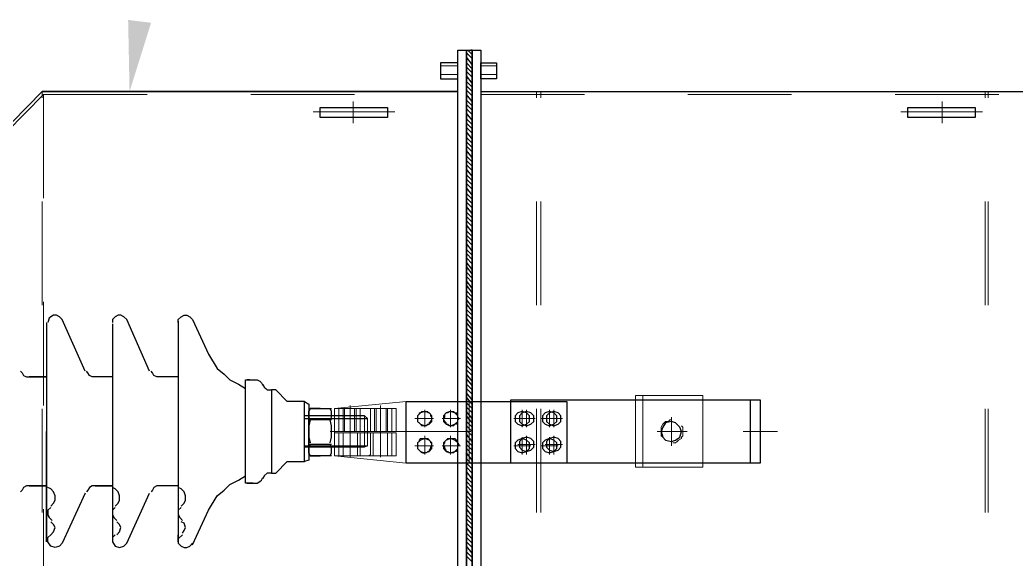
# Model space of a CAD drawing. Header units: metres. Extents: x 532250 to 532639, y 2673852 to 2674172.
# Drawn here: x 532451.968 to 532452.929, y 2674046.126 to 2674046.646 of the extents above; entities that cross this region are included whole.
import ezdxf

# ---------------------------------------------------------------- set-up
doc = ezdxf.new("R2010")
doc.units = ezdxf.units.M
doc.header["$MEASUREMENT"] = 0
doc.linetypes.add('PDF_IMPORT', pattern=[1, 0.8, -0.2])
doc.layers.add('IDT', color=7, linetype='Continuous')

# ---------------------------------------------------------------- blocks, each defined once
blk = doc.blocks.new('IDT')
at = {"layer": 'IDT', "color": 0, "lineweight": 25}
for p, q in [((14.51492, 11.14164), (14.51492, 12.8277)), ((14.52322, 11.14164), (14.52322, 12.8277)), ((14.52322, 12.8277), (14.52322, 11.14164)), ((14.52875, 11.14164), (14.52875, 12.8277)), ((14.52876, 12.8277), (14.52876, 11.14164)), ((14.53705, 12.8277), (14.53705, 11.14164)), ((14.52322, 11.63542), (14.52875, 11.62989)), ((14.52322, 11.63127), (14.52875, 11.62574)), ((14.52322, 11.62712), (14.52875, 11.62021)), ((14.52322, 11.62159), (14.52875, 11.61606)), ((14.52322, 11.61744), (14.52875, 11.61191)), ((14.52322, 11.61329), (14.52875, 11.60776)), ((14.79294, 11.61883), (14.77772, 11.58563)), ((14.7957, 11.62021), (14.79294, 11.61744)), ((14.79847, 11.62159), (14.7957, 11.62021)), ((14.80124, 11.62159), (14.79847, 11.62159)), ((14.804, 11.62021), (14.80124, 11.62159)), ((14.80262, 11.60914), (14.80677, 11.61329)), ((14.80677, 11.61744), (14.804, 11.62021)), ((14.80677, 11.61468), (14.80677, 11.61744)), ((14.80677, 11.50956), (14.80677, 11.61606)), ((14.80677, 11.61606), (14.80677, 11.60914)), ((14.80677, 11.61329), (14.80677, 11.61468)), ((14.85656, 11.61744), (14.83443, 11.56903)), ((14.85933, 11.62021), (14.85656, 11.61744)), ((14.86348, 11.62159), (14.85933, 11.62021)), ((14.86763, 11.62021), (14.86348, 11.62159)), ((14.87039, 11.61606), (14.86763, 11.62021)), ((14.87039, 11.61191), (14.87039, 11.61606)), ((14.87039, 11.50956), (14.87039, 11.61468)), ((14.89667, 11.56903), (14.9188, 11.61744)), ((14.9188, 11.61744), (14.92157, 11.62021)), ((14.92157, 11.62021), (14.92572, 11.62159)), ((14.92572, 11.62159), (14.92987, 11.62021)), ((14.92987, 11.62021), (14.93263, 11.61606)), ((14.93263, 11.61606), (14.93263, 11.61191)), ((14.93402, 11.50956), (14.93402, 11.61606)), ((14.93402, 11.61606), (14.93402, 11.50956)), ((14.52322, 11.60914), (14.52875, 11.60223)), ((14.52322, 11.60361), (14.52875, 11.59808)), ((14.80124, 11.60499), (14.79985, 11.60223)), ((14.80262, 11.60776), (14.80124, 11.60499)), ((14.86348, 11.60638), (14.86209, 11.60223)), ((14.86624, 11.60914), (14.86348, 11.60638)), ((14.86624, 11.60776), (14.86624, 11.60776)), ((14.86763, 11.60914), (14.87039, 11.61191)), ((14.9271, 11.60638), (14.92572, 11.60223)), ((14.92987, 11.60914), (14.9271, 11.60638)), ((14.93263, 11.61191), (14.92987, 11.60914)), ((14.52322, 11.59946), (14.52875, 11.59393)), ((14.52322, 11.59531), (14.52875, 11.58978)), ((14.79985, 11.60223), (14.80124, 11.59808)), ((14.80124, 11.59808), (14.804, 11.5967)), ((14.80538, 11.59255), (14.80262, 11.59531)), ((14.86209, 11.60223), (14.86348, 11.59946)), ((14.86348, 11.59946), (14.86624, 11.5967)), ((14.86901, 11.59255), (14.86624, 11.59531)), ((14.92572, 11.60223), (14.9271, 11.59946)), ((14.9271, 11.59946), (14.92987, 11.5967)), ((14.92849, 11.59531), (14.93125, 11.59255)), ((14.93125, 11.59255), (14.92849, 11.59531)), ((14.52322, 11.59116), (14.52875, 11.58425)), ((14.52322, 11.58563), (14.52875, 11.5801)), ((14.77772, 11.58563), (14.76942, 11.5718)), ((14.804, 11.58286), (14.80677, 11.58563)), ((14.80677, 11.58978), (14.80538, 11.59255)), ((14.80677, 11.58563), (14.80677, 11.58978)), ((14.86763, 11.58286), (14.87039, 11.58563)), ((14.87039, 11.58978), (14.86901, 11.59255)), ((14.87039, 11.58563), (14.87039, 11.58978)), ((14.93263, 11.58563), (14.92987, 11.58286)), ((14.92987, 11.58286), (14.93263, 11.58563)), ((14.93125, 11.59255), (14.93263, 11.58978)), ((14.93263, 11.58978), (14.93125, 11.59255)), ((14.93263, 11.58978), (14.93263, 11.58563)), ((14.93263, 11.58563), (14.93263, 11.58978)), ((14.52322, 11.58148), (14.52875, 11.57595)), ((14.52322, 11.57733), (14.52875, 11.5718)), ((14.80124, 11.57871), (14.79985, 11.57595)), ((14.79985, 11.57595), (14.79985, 11.5718)), ((14.804, 11.58148), (14.80124, 11.57871)), ((14.86486, 11.57871), (14.86348, 11.57595)), ((14.86348, 11.57595), (14.86348, 11.5718)), ((14.86763, 11.58148), (14.86486, 11.57871)), ((14.9271, 11.57871), (14.92572, 11.57595)), ((14.92572, 11.57595), (14.92572, 11.5718)), ((14.92987, 11.58148), (14.9271, 11.57871)), ((14.52322, 11.57318), (14.52875, 11.56627)), ((14.52322, 11.56765), (14.52875, 11.56212)), ((14.76251, 11.56627), (14.75697, 11.56073)), ((14.76942, 11.5718), (14.76251, 11.56627)), ((14.79985, 11.5718), (14.80124, 11.56765)), ((14.80124, 11.56765), (14.804, 11.56488)), ((14.804, 11.56488), (14.80677, 11.5635)), ((14.83028, 11.5635), (14.83166, 11.56627)), ((14.83166, 11.56627), (14.83305, 11.56765)), ((14.86348, 11.5718), (14.86486, 11.56765)), ((14.86486, 11.56765), (14.86763, 11.56488)), ((14.86763, 11.56488), (14.87039, 11.5635)), ((14.89252, 11.5635), (14.89391, 11.56627)), ((14.89391, 11.56627), (14.89529, 11.56765)), ((14.92572, 11.5718), (14.9271, 11.56765)), ((14.9271, 11.56765), (14.92987, 11.56488)), ((14.92987, 11.56488), (14.93263, 11.5635)), ((14.95615, 11.5635), (14.95753, 11.56627)), ((14.95753, 11.56627), (14.95891, 11.56765)), ((14.52322, 11.5635), (14.52875, 11.55797)), ((14.52322, 11.55935), (14.52875, 11.55382)), ((14.52322, 11.5552), (14.52875, 11.54829)), ((14.72378, 11.55243), (14.72516, 11.5552)), ((14.72655, 11.55658), (14.72516, 11.55382)), ((14.72793, 11.55797), (14.72655, 11.55658)), ((14.73069, 11.55935), (14.72793, 11.55797)), ((14.73208, 11.55935), (14.73069, 11.55935)), ((14.73346, 11.55935), (14.73208, 11.55935)), ((14.74038, 11.55935), (14.73346, 11.55935)), ((14.73484, 11.55935), (14.74176, 11.55935)), ((14.74176, 11.55935), (14.74176, 11.45976)), ((14.74868, 11.55658), (14.74176, 11.55243)), ((14.75697, 11.56073), (14.74868, 11.55658)), ((14.80677, 11.56212), (14.82475, 11.56212)), ((14.82475, 11.56212), (14.82752, 11.56212)), ((14.82752, 11.56212), (14.83028, 11.5635)), ((14.88699, 11.56212), (14.87039, 11.56212)), ((14.87039, 11.56212), (14.88699, 11.56212)), ((14.88699, 11.56212), (14.88976, 11.56212)), ((14.88976, 11.56212), (14.89252, 11.5635)), ((14.95062, 11.56212), (14.93402, 11.56212)), ((14.93402, 11.56212), (14.95062, 11.56212)), ((14.95062, 11.56212), (14.95338, 11.56212)), ((14.95338, 11.56212), (14.95615, 11.5635)), ((14.52322, 11.54967), (14.52875, 11.54414)), ((14.52322, 11.54552), (14.52875, 11.53999)), ((14.71271, 11.54967), (14.70165, 11.5386)), ((14.71686, 11.54967), (14.71271, 11.54967)), ((14.71686, 11.46945), (14.71686, 11.54967)), ((14.71686, 11.54967), (14.71825, 11.54967)), ((14.71686, 11.50956), (14.71686, 11.54967)), ((14.71825, 11.54967), (14.72101, 11.54967)), ((14.72101, 11.54967), (14.72378, 11.55243)), ((14.24521, 11.47913), (14.24521, 11.53999)), ((14.24521, 11.53999), (14.48588, 11.53999)), ((14.25489, 11.47913), (14.25489, 11.53999)), ((14.43193, 11.48051), (14.43193, 11.53999)), ((14.43193, 11.53999), (14.58685, 11.53999)), ((14.48588, 11.53999), (14.48588, 11.47913)), ((14.52322, 11.54137), (14.52875, 11.53584)), ((14.52322, 11.53722), (14.52875, 11.5303)), ((14.58685, 11.53999), (14.58685, 11.48051)), ((14.6809, 11.53722), (14.68505, 11.5386)), ((14.6809, 11.50956), (14.6809, 11.53722)), ((14.70165, 11.5386), (14.68505, 11.5386)), ((14.68505, 11.5386), (14.68505, 11.50956)), ((14.44023, 11.52754), (14.43747, 11.52477)), ((14.44438, 11.52892), (14.44023, 11.52754)), ((14.44438, 11.52892), (14.44162, 11.52615)), ((14.44162, 11.52615), (14.44162, 11.52062)), ((14.44853, 11.5303), (14.44438, 11.52892)), ((14.44853, 11.52754), (14.44438, 11.52892)), ((14.45268, 11.52892), (14.44853, 11.5303)), ((14.4513, 11.52477), (14.44853, 11.52754)), ((14.45545, 11.52615), (14.45268, 11.52892)), ((14.45545, 11.52062), (14.45545, 11.52615)), ((14.46651, 11.52754), (14.46375, 11.52477)), ((14.47066, 11.52892), (14.46651, 11.52754)), ((14.47066, 11.52892), (14.4679, 11.52615)), ((14.4679, 11.52615), (14.4679, 11.52062)), ((14.47481, 11.5303), (14.47066, 11.52892)), ((14.47481, 11.52754), (14.47066, 11.52892)), ((14.47896, 11.52892), (14.47481, 11.5303)), ((14.47758, 11.52477), (14.47481, 11.52754)), ((14.48173, 11.52615), (14.47896, 11.52892)), ((14.48173, 11.52062), (14.48173, 11.52615)), ((14.52322, 11.53169), (14.52875, 11.52615)), ((14.52322, 11.52754), (14.52875, 11.52201)), ((14.53982, 11.52892), (14.53705, 11.52615)), ((14.53705, 11.52615), (14.53705, 11.52062)), ((14.54397, 11.5303), (14.53982, 11.52892)), ((14.54812, 11.52892), (14.54397, 11.5303)), ((14.55089, 11.52615), (14.54812, 11.52892)), ((14.55089, 11.52062), (14.55089, 11.52615)), ((14.56472, 11.52892), (14.56195, 11.52615)), ((14.56195, 11.52615), (14.56195, 11.52062)), ((14.56887, 11.5303), (14.56472, 11.52892)), ((14.57302, 11.52892), (14.56887, 11.5303)), ((14.57578, 11.52615), (14.57302, 11.52892)), ((14.57578, 11.52062), (14.57578, 11.52615)), ((14.65877, 11.53307), (14.67952, 11.53307)), ((14.66015, 11.53307), (14.65877, 11.5303)), ((14.65877, 11.5303), (14.65877, 11.52477)), ((14.67952, 11.53307), (14.66984, 11.53307)), ((14.6809, 11.5303), (14.67952, 11.53307)), ((14.67952, 11.53307), (14.6809, 11.5303)), ((14.67952, 11.53169), (14.67952, 11.53169)), ((14.6809, 11.52477), (14.6809, 11.5303)), ((14.6809, 11.5303), (14.6809, 11.52477)), ((14.6809, 11.52339), (14.6809, 11.52754)), ((14.6809, 11.52754), (14.6809, 11.49296)), ((14.32681, 11.51786), (14.32267, 11.51509)), ((14.33096, 11.51924), (14.32681, 11.51786)), ((14.3365, 11.51786), (14.33096, 11.51924)), ((14.33926, 11.51509), (14.3365, 11.51786)), ((14.43747, 11.52477), (14.43747, 11.51924)), ((14.43747, 11.51924), (14.44023, 11.51647)), ((14.44023, 11.51647), (14.44438, 11.51509)), ((14.44162, 11.52062), (14.44438, 11.51786)), ((14.44438, 11.51786), (14.44853, 11.51647)), ((14.44438, 11.51509), (14.44853, 11.51647)), ((14.44853, 11.51647), (14.4513, 11.51924)), ((14.44853, 11.51647), (14.45268, 11.51786)), ((14.4513, 11.51924), (14.4513, 11.52477)), ((14.45268, 11.51786), (14.45545, 11.52062)), ((14.46375, 11.52477), (14.46375, 11.51924)), ((14.46375, 11.51924), (14.46651, 11.51647)), ((14.46651, 11.51647), (14.47066, 11.51509)), ((14.4679, 11.52062), (14.47066, 11.51786)), ((14.47066, 11.51786), (14.47481, 11.51647)), ((14.47066, 11.51509), (14.47481, 11.51647)), ((14.47481, 11.51647), (14.47758, 11.51924)), ((14.47481, 11.51647), (14.47896, 11.51786)), ((14.47758, 11.51924), (14.47758, 11.52477)), ((14.47896, 11.51786), (14.48173, 11.52062)), ((14.52322, 11.52339), (14.52875, 11.51786)), ((14.52322, 11.51924), (14.52875, 11.51232)), ((14.53705, 11.52062), (14.53982, 11.51786)), ((14.53982, 11.51786), (14.54397, 11.51647)), ((14.54397, 11.51647), (14.54812, 11.51786)), ((14.54812, 11.51786), (14.55089, 11.52062)), ((14.56195, 11.52062), (14.56472, 11.51786)), ((14.56472, 11.51786), (14.56887, 11.51647)), ((14.56887, 11.51647), (14.57302, 11.51786)), ((14.57302, 11.51786), (14.57578, 11.52062)), ((14.68505, 11.52339), (14.62419, 11.52339)), ((14.62696, 11.52477), (14.68505, 11.52477)), ((14.65877, 11.52477), (14.66015, 11.52201)), ((14.65877, 11.52201), (14.66984, 11.52201)), ((14.66015, 11.52062), (14.65877, 11.51509)), ((14.66984, 11.52201), (14.67952, 11.52201)), ((14.67952, 11.52201), (14.6809, 11.52477)), ((14.6809, 11.52477), (14.67952, 11.52201)), ((14.6809, 11.51509), (14.67952, 11.52062)), ((14.67952, 11.52062), (14.6809, 11.51509)), ((14.32267, 11.51509), (14.32128, 11.50956)), ((14.32128, 11.50956), (14.32267, 11.50541)), ((14.34065, 11.50956), (14.33926, 11.51509)), ((14.33926, 11.50541), (14.34065, 11.50956)), ((14.52322, 11.51371), (14.52875, 11.50817)), ((14.52322, 11.50956), (14.52875, 11.50402)), ((14.65877, 11.51509), (14.65877, 11.50402)), ((14.6809, 11.50402), (14.6809, 11.51509)), ((14.6809, 11.51509), (14.6809, 11.50402)), ((14.6809, 11.48328), (14.6809, 11.50956)), ((14.68505, 11.50956), (14.68505, 11.48051)), ((14.71686, 11.46945), (14.71686, 11.50956)), ((14.80677, 11.40305), (14.80677, 11.50956)), ((14.87039, 11.40582), (14.87039, 11.50956)), ((14.93402, 11.40444), (14.93402, 11.50956)), ((14.32267, 11.50541), (14.32681, 11.50126)), ((14.32681, 11.50126), (14.33096, 11.49987)), ((14.33096, 11.49987), (14.3365, 11.50126)), ((14.3365, 11.50126), (14.33926, 11.50541)), ((14.44023, 11.50264), (14.43747, 11.49987)), ((14.43747, 11.49987), (14.43747, 11.49434)), ((14.44438, 11.50402), (14.44023, 11.50264)), ((14.44438, 11.50264), (14.44162, 11.49987)), ((14.44162, 11.49987), (14.44162, 11.49434)), ((14.44853, 11.50402), (14.44438, 11.50264)), ((14.44853, 11.50264), (14.44438, 11.50402)), ((14.45268, 11.50264), (14.44853, 11.50402)), ((14.4513, 11.49987), (14.44853, 11.50264)), ((14.4513, 11.49434), (14.4513, 11.49987)), ((14.45545, 11.49987), (14.45268, 11.50264)), ((14.45545, 11.49434), (14.45545, 11.49987)), ((14.46651, 11.50264), (14.46375, 11.49987)), ((14.46375, 11.49987), (14.46375, 11.49434)), ((14.47066, 11.50402), (14.46651, 11.50264)), ((14.47066, 11.50264), (14.4679, 11.49987)), ((14.4679, 11.49987), (14.4679, 11.49434)), ((14.47481, 11.50402), (14.47066, 11.50264)), ((14.47481, 11.50264), (14.47066, 11.50402)), ((14.47896, 11.50264), (14.47481, 11.50402)), ((14.47758, 11.49987), (14.47481, 11.50264)), ((14.47758, 11.49434), (14.47758, 11.49987)), ((14.48173, 11.49987), (14.47896, 11.50264)), ((14.48173, 11.49434), (14.48173, 11.49987)), ((14.52322, 11.50541), (14.52875, 11.49987)), ((14.52322, 11.50126), (14.52875, 11.49434)), ((14.52322, 11.49711), (14.52875, 11.49019)), ((14.53982, 11.50264), (14.53705, 11.49987)), ((14.53705, 11.49987), (14.53705, 11.49434)), ((14.54397, 11.50402), (14.53982, 11.50264)), ((14.54812, 11.50264), (14.54397, 11.50402)), ((14.55089, 11.49987), (14.54812, 11.50264)), ((14.55089, 11.49434), (14.55089, 11.49987)), ((14.56472, 11.50264), (14.56195, 11.49987)), ((14.56195, 11.49987), (14.56195, 11.49434)), ((14.56887, 11.50402), (14.56472, 11.50264)), ((14.57302, 11.50264), (14.56887, 11.50402)), ((14.57578, 11.49987), (14.57302, 11.50264)), ((14.57578, 11.49434), (14.57578, 11.49987)), ((14.68505, 11.49711), (14.62419, 11.49711)), ((14.65877, 11.50402), (14.66015, 11.49849)), ((14.65877, 11.49849), (14.66984, 11.49849)), ((14.66015, 11.49849), (14.65877, 11.49573)), ((14.66984, 11.49849), (14.67952, 11.49849)), ((14.67952, 11.49849), (14.6809, 11.50402)), ((14.6809, 11.50402), (14.67952, 11.49849)), ((14.67952, 11.49849), (14.6809, 11.49573)), ((14.6809, 11.49573), (14.67952, 11.49849)), ((14.43747, 11.49434), (14.44023, 11.49158)), ((14.44023, 11.49158), (14.44438, 11.49019)), ((14.44162, 11.49434), (14.44438, 11.49158)), ((14.44438, 11.49158), (14.44853, 11.49019)), ((14.44438, 11.49019), (14.44853, 11.49158)), ((14.44853, 11.49158), (14.4513, 11.49434)), ((14.44853, 11.49019), (14.45268, 11.49158)), ((14.45268, 11.49158), (14.45545, 11.49434)), ((14.46375, 11.49434), (14.46651, 11.49158)), ((14.46651, 11.49158), (14.47066, 11.49019)), ((14.4679, 11.49434), (14.47066, 11.49158)), ((14.47066, 11.49158), (14.47481, 11.49019)), ((14.47066, 11.49019), (14.47481, 11.49158)), ((14.47481, 11.49158), (14.47758, 11.49434)), ((14.47481, 11.49019), (14.47896, 11.49158)), ((14.47896, 11.49158), (14.48173, 11.49434)), ((14.52322, 11.49158), (14.52875, 11.48604)), ((14.52322, 11.48743), (14.52875, 11.48189)), ((14.53705, 11.49434), (14.53982, 11.49158)), ((14.53982, 11.49158), (14.54397, 11.49019)), ((14.54397, 11.49019), (14.54812, 11.49158)), ((14.54812, 11.49158), (14.55089, 11.49434)), ((14.56195, 11.49434), (14.56472, 11.49158)), ((14.56472, 11.49158), (14.56887, 11.49019)), ((14.56887, 11.49019), (14.57302, 11.49158)), ((14.57302, 11.49158), (14.57578, 11.49434)), ((14.62696, 11.49434), (14.68505, 11.49434)), ((14.65877, 11.49573), (14.65877, 11.49019)), ((14.65877, 11.49019), (14.66015, 11.48743)), ((14.67952, 11.48743), (14.65877, 11.48743)), ((14.66984, 11.48743), (14.67952, 11.48743)), ((14.6809, 11.49019), (14.67952, 11.48743)), ((14.67952, 11.48743), (14.6809, 11.49019)), ((14.6809, 11.49573), (14.6809, 11.49019)), ((14.6809, 11.49019), (14.6809, 11.49573)), ((14.6809, 11.48881), (14.6809, 11.49573)), ((14.48588, 11.47913), (14.24521, 11.47913)), ((14.58685, 11.48051), (14.43193, 11.48051)), ((14.52322, 11.48328), (14.52875, 11.47636)), ((14.52322, 11.47913), (14.52875, 11.47221)), ((14.68505, 11.48051), (14.6809, 11.48328)), ((14.68505, 11.48051), (14.70165, 11.48051)), ((14.70165, 11.48051), (14.71271, 11.46945)), ((14.52322, 11.4736), (14.52875, 11.46806)), ((14.52322, 11.46945), (14.52875, 11.46391)), ((14.71271, 11.46945), (14.71686, 11.46945)), ((14.71825, 11.46945), (14.71686, 11.46945)), ((14.72101, 11.46945), (14.71825, 11.46945)), ((14.7224, 11.46806), (14.72101, 11.46945)), ((14.52322, 11.4653), (14.52875, 11.45838)), ((14.52322, 11.46115), (14.52875, 11.45423)), ((14.72378, 11.46668), (14.7224, 11.46806)), ((14.72516, 11.46391), (14.72378, 11.46668)), ((14.72655, 11.46253), (14.72516, 11.4653)), ((14.72793, 11.46115), (14.72655, 11.46253)), ((14.73069, 11.45976), (14.72793, 11.46115)), ((14.73208, 11.45976), (14.73069, 11.45976)), ((14.73346, 11.45976), (14.73208, 11.45976)), ((14.74038, 11.45976), (14.73346, 11.45976)), ((14.74176, 11.45976), (14.73484, 11.45976)), ((14.73761, 11.45976), (14.74038, 11.45976)), ((14.74868, 11.46391), (14.74176, 11.46806)), ((14.75697, 11.45976), (14.74868, 11.46391)), ((14.76251, 11.45423), (14.75697, 11.45976)), ((14.52322, 11.45561), (14.52875, 11.45008)), ((14.52322, 11.45146), (14.52875, 11.44593)), ((14.76942, 11.4487), (14.76251, 11.45423)), ((14.80677, 11.457), (14.82475, 11.457)), ((14.82475, 11.457), (14.82752, 11.457)), ((14.82752, 11.457), (14.83028, 11.45561)), ((14.83028, 11.45561), (14.83166, 11.45285)), ((14.83166, 11.45285), (14.83305, 11.45146)), ((14.83443, 11.45146), (14.85656, 11.40167)), ((14.87039, 11.457), (14.88699, 11.457)), ((14.88699, 11.457), (14.88976, 11.457)), ((14.88976, 11.457), (14.89252, 11.45561)), ((14.89252, 11.45561), (14.89391, 11.45285)), ((14.89391, 11.45285), (14.89529, 11.45146)), ((14.89667, 11.45146), (14.9188, 11.40167)), ((14.95062, 11.457), (14.93402, 11.457)), ((14.93402, 11.457), (14.95062, 11.457)), ((14.95338, 11.457), (14.95062, 11.457)), ((14.95615, 11.45561), (14.95338, 11.457)), ((14.95753, 11.45285), (14.95615, 11.45561)), ((14.95891, 11.45146), (14.95753, 11.45285)), ((14.52322, 11.44732), (14.52875, 11.4404)), ((14.52322, 11.44317), (14.52875, 11.43625)), ((14.77772, 11.43487), (14.76942, 11.4487)), ((14.52322, 11.43763), (14.52875, 11.4321)), ((14.52322, 11.43348), (14.52875, 11.42795)), ((14.79294, 11.40167), (14.77772, 11.43487)), ((14.52322, 11.42933), (14.52875, 11.42242)), ((14.52322, 11.42518), (14.52875, 11.41827)), ((14.52322, 11.41965), (14.52875, 11.41412)), ((14.52322, 11.4155), (14.52875, 11.40997)), ((14.52322, 11.41135), (14.52875, 11.40444)), ((14.52322, 11.4072), (14.52875, 11.40029)), ((14.52322, 11.40167), (14.52875, 11.39614)), ((14.7957, 11.3989), (14.79294, 11.40167)), ((14.80677, 11.40167), (14.804, 11.3989)), ((14.80677, 11.40444), (14.80677, 11.40167)), ((14.85656, 11.40167), (14.85933, 11.3989)), ((14.86763, 11.3989), (14.87039, 11.40167)), ((14.87039, 11.40167), (14.87039, 11.40444)), ((14.9188, 11.40167), (14.92157, 11.3989)), ((14.93125, 11.40029), (14.93263, 11.40444)), ((14.52322, 11.39752), (14.52875, 11.39199)), ((14.52322, 11.39337), (14.52875, 11.38646)), ((14.79847, 11.39752), (14.7957, 11.3989)), ((14.80124, 11.39752), (14.79847, 11.39752)), ((14.804, 11.3989), (14.80124, 11.39752)), ((14.85933, 11.3989), (14.86209, 11.39752)), ((14.86209, 11.39752), (14.86486, 11.39752)), ((14.86486, 11.39752), (14.86763, 11.3989)), ((14.92157, 11.3989), (14.92434, 11.39752)), ((14.92434, 11.39752), (14.9271, 11.39752)), ((14.9271, 11.39752), (14.92987, 11.3989)), ((14.92987, 11.3989), (14.93125, 11.40029)), ((14.52322, 11.38922), (14.52875, 11.38231)), ((14.52322, 11.38369), (14.52875, 11.37816)), ((14.52322, 11.37954), (14.52875, 11.37401)), ((14.52322, 11.37539), (14.52875, 11.36848)), ((14.52322, 11.37124), (14.52875, 11.36433)), ((14.52322, 11.36571), (14.52875, 11.36018)), ((14.52322, 11.36156), (14.52875, 11.35603)), ((14.52322, 11.35741), (14.52875, 11.35049)), ((14.52322, 11.35326), (14.52875, 11.34635)), ((15.11383, 11.36018), (14.93817, 11.18175)), ((14.52322, 11.34773), (14.52875, 11.3422)), ((14.52322, 11.34358), (14.52875, 11.33805)), ((14.52322, 11.33943), (14.52875, 11.3339)), ((14.52322, 11.33528), (14.52875, 11.32836)), ((14.52322, 11.32975), (14.52875, 11.32421)), ((14.52322, 11.3256), (14.52875, 11.32007)), ((14.52322, 11.32145), (14.52875, 11.31592)), ((14.52322, 11.3173), (14.52875, 11.31038)), ((14.52322, 11.31177), (14.52875, 11.30623)), ((14.52322, 11.30762), (14.52875, 11.30208)), ((14.52322, 11.30347), (14.52875, 11.29793)), ((14.52322, 11.29932), (14.52875, 11.2924)), ((14.52322, 11.29379), (14.52875, 11.28825)), ((14.52322, 11.28964), (14.52875, 11.2841)), ((14.52322, 11.28549), (14.52875, 11.27995)), ((14.52322, 11.28134), (14.52875, 11.27442)), ((14.52322, 11.2758), (14.52875, 11.27027)), ((14.52322, 11.27166), (14.52875, 11.26612)), ((14.52322, 11.26751), (14.52875, 11.26197)), ((14.52322, 11.26336), (14.52875, 11.25644)), ((14.52322, 11.25782), (14.52875, 11.25229)), ((14.52322, 11.25367), (14.52875, 11.24814)), ((14.52322, 11.24952), (14.52875, 11.24399)), ((14.52322, 11.24538), (14.52875, 11.23846)), ((14.52322, 11.23984), (14.52875, 11.23431)), ((14.52322, 11.23569), (14.52875, 11.23016)), ((14.52322, 11.23154), (14.52875, 11.22601)), ((14.52322, 11.22739), (14.52875, 11.22048)), ((14.52322, 11.22186), (14.52875, 11.21633)), ((14.52322, 11.21771), (14.52875, 11.21218)), ((14.52322, 11.21356), (14.52875, 11.20803)), ((14.52322, 11.20941), (14.52875, 11.2025)), ((14.03774, 11.19696), (14.03774, 11.20665)), ((14.03774, 11.20665), (14.10274, 11.20665)), ((14.10274, 11.20665), (14.10274, 11.19696)), ((14.52322, 11.20388), (14.52875, 11.19835)), ((14.52322, 11.19973), (14.52875, 11.1942)), ((14.60483, 11.19696), (14.60483, 11.20665)), ((14.60483, 11.20665), (14.66984, 11.20665)), ((14.66984, 11.20665), (14.66984, 11.19696)), ((14.10274, 11.19696), (14.03774, 11.19696)), ((14.52322, 11.19558), (14.52875, 11.19005)), ((14.52322, 11.19143), (14.52875, 11.18452)), ((14.66984, 11.19696), (14.60483, 11.19696)), ((14.51492, 11.18175), (13.96996, 11.18175)), ((14.52322, 11.1859), (14.52875, 11.18037)), ((14.52322, 11.18175), (14.52875, 11.17622)), ((14.93817, 11.18175), (14.53705, 11.18175)), ((14.53705, 11.18175), (14.93817, 11.18175)), ((14.52322, 11.1776), (14.52875, 11.17207)), ((14.52322, 11.17345), (14.52875, 11.16654)), ((14.49971, 11.15409), (14.49971, 11.1693)), ((14.49971, 11.1693), (14.51492, 11.1693)), ((14.51492, 11.1693), (14.51492, 11.15409)), ((14.52322, 11.16792), (14.52875, 11.16239)), ((14.52322, 11.16377), (14.52875, 11.15824)), ((14.55365, 11.1693), (14.53705, 11.1693)), ((14.53705, 11.1693), (14.53705, 11.15409)), ((14.55365, 11.15409), (14.55365, 11.1693)), ((14.51492, 11.15409), (14.49971, 11.15409)), ((14.52322, 11.15962), (14.52875, 11.15409)), ((14.52322, 11.15547), (14.52875, 11.14855)), ((14.53705, 11.15409), (14.55365, 11.15409)), ((14.52322, 11.14164), (14.51492, 11.14164)), ((14.52322, 11.14994), (14.52875, 11.14441)), ((14.52322, 11.14579), (14.52737, 11.14164)), ((14.52322, 11.14164), (14.52461, 11.14164)), ((14.52876, 11.14164), (14.52322, 11.14164)), ((14.53705, 11.14164), (14.52875, 11.14164))]:
    blk.add_line(p, q, dxfattribs=at)
at = {"layer": 'IDT', "color": 0, "linetype": 'PDF_IMPORT', "lineweight": 13, "ltscale": 0.0125}
for p, q in [((14.02529, 12.78759), (14.02529, 11.18175)), ((14.02805, 12.78759), (14.02805, 11.18175)), ((14.45683, 12.78759), (14.45683, 11.18175)), ((14.46098, 12.78759), (14.46098, 11.18175)), ((14.93817, 12.78759), (14.93817, 11.18175)), ((14.93678, 11.18452), (14.93678, 12.78482)), ((14.30054, 11.47498), (14.30054, 11.54414)), ((14.30054, 11.54414), (14.36554, 11.54414)), ((14.30054, 11.47498), (14.30054, 11.54414)), ((14.30054, 11.54414), (14.36554, 11.54414)), ((14.36554, 11.54414), (14.36554, 11.47498)), ((14.36554, 11.54414), (14.36554, 11.47498)), ((14.36554, 11.47498), (14.30054, 11.47498)), ((14.36554, 11.47498), (14.30054, 11.47498)), ((15.11244, 11.36294), (14.93678, 11.18452)), ((14.93678, 11.18452), (14.53705, 11.18452))]:
    blk.add_line(p, q, dxfattribs=at)
at = {"layer": 'IDT', "color": 0, "linetype": 'PDF_IMPORT', "lineweight": 13, "ltscale": 0.011667}
for p, q in [((14.35863, 11.54414), (14.35863, 11.47498)), ((14.35863, 11.47498), (14.35863, 11.54414))]:
    blk.add_line(p, q, dxfattribs=at)
at = {"layer": 'IDT', "color": 0, "lineweight": 15}
for p, q in [((14.58685, 11.53999), (14.52599, 11.53999)), ((14.52599, 11.53999), (14.52599, 11.48051)), ((14.656, 11.53307), (14.58685, 11.53999)), ((14.58685, 11.48051), (14.58685, 11.53999)), ((14.53844, 11.52754), (14.53705, 11.52615)), ((14.53705, 11.52615), (14.53705, 11.52339)), ((14.53982, 11.52892), (14.53844, 11.52892)), ((14.53844, 11.52892), (14.53844, 11.52754)), ((14.5412, 11.5303), (14.53982, 11.52892)), ((14.54535, 11.5303), (14.5412, 11.5303)), ((14.54674, 11.52892), (14.54535, 11.5303)), ((14.54812, 11.52892), (14.54674, 11.52892)), ((14.54812, 11.52754), (14.54812, 11.52892)), ((14.5495, 11.52615), (14.54812, 11.52754)), ((14.5495, 11.52477), (14.5495, 11.52615)), ((14.56472, 11.52754), (14.56333, 11.52615)), ((14.56333, 11.52615), (14.56333, 11.52477)), ((14.5661, 11.52892), (14.56472, 11.52892)), ((14.56472, 11.52892), (14.56472, 11.52754)), ((14.56748, 11.5303), (14.5661, 11.52892)), ((14.57578, 11.52062), (14.57578, 11.52615)), ((14.59791, 11.53307), (14.59653, 11.53307)), ((14.59653, 11.53307), (14.59653, 11.53169)), ((14.59653, 11.53169), (14.59653, 11.51094)), ((14.656, 11.53307), (14.59791, 11.53307)), ((14.60068, 11.53169), (14.60068, 11.53307)), ((14.60068, 11.51094), (14.60068, 11.53169)), ((14.60483, 11.51094), (14.60483, 11.53307)), ((14.61866, 11.51094), (14.61866, 11.53307)), ((14.62143, 11.53169), (14.62281, 11.53307)), ((14.62143, 11.51094), (14.62143, 11.53169)), ((14.63111, 11.53307), (14.62972, 11.53307)), ((14.63111, 11.51094), (14.63111, 11.53307)), ((14.63387, 11.51094), (14.63387, 11.53307)), ((14.64771, 11.51094), (14.64771, 11.53307)), ((14.65186, 11.53307), (14.65186, 11.53169)), ((14.65186, 11.53169), (14.65186, 11.51094)), ((14.656, 11.53169), (14.656, 11.53307)), ((14.656, 11.51094), (14.656, 11.53169)), ((14.53705, 11.52339), (14.53567, 11.52201)), ((14.53567, 11.52201), (14.53705, 11.52062)), ((14.53705, 11.52062), (14.53705, 11.51924)), ((14.53705, 11.51924), (14.53982, 11.51647)), ((14.53982, 11.51647), (14.54397, 11.51647)), ((14.54397, 11.51647), (14.54674, 11.51647)), ((14.54674, 11.51647), (14.5495, 11.51924)), ((14.55089, 11.52339), (14.5495, 11.52477)), ((14.5495, 11.52062), (14.55089, 11.52201)), ((14.5495, 11.51924), (14.5495, 11.52062)), ((14.55089, 11.52201), (14.55089, 11.52339)), ((14.56333, 11.52477), (14.56195, 11.52339)), ((14.56195, 11.52339), (14.56195, 11.52062)), ((14.56195, 11.52062), (14.56333, 11.52062)), ((14.56333, 11.52062), (14.56333, 11.51924)), ((14.56333, 11.51924), (14.5661, 11.51647)), ((14.5661, 11.51647), (14.56887, 11.51647)), ((14.56887, 11.51647), (14.57302, 11.51647)), ((14.57302, 11.51647), (14.5744, 11.51786)), ((14.5744, 11.51924), (14.57578, 11.52062)), ((14.5744, 11.51786), (14.5744, 11.51924)), ((14.59653, 11.51094), (14.656, 11.51094)), ((14.656, 11.50956), (14.59653, 11.50956)), ((14.59653, 11.50956), (14.59653, 11.48881)), ((14.60068, 11.48743), (14.60068, 11.50956)), ((14.60483, 11.48743), (14.60483, 11.50956)), ((14.60621, 11.48743), (14.60621, 11.50956)), ((14.61589, 11.48743), (14.61589, 11.50956)), ((14.61728, 11.48743), (14.61728, 11.50956)), ((14.62143, 11.50956), (14.62143, 11.48743)), ((14.63111, 11.50956), (14.63111, 11.48881)), ((14.63526, 11.48743), (14.63526, 11.50956)), ((14.63664, 11.48743), (14.63664, 11.50956)), ((14.64632, 11.48743), (14.64632, 11.50956)), ((14.64771, 11.48743), (14.64771, 11.50956)), ((14.65186, 11.51094), (14.656, 11.51094)), ((14.65186, 11.48881), (14.65186, 11.50956)), ((14.656, 11.48881), (14.656, 11.50956)), ((14.53705, 11.49849), (14.53567, 11.49711)), ((14.53567, 11.49711), (14.53705, 11.49573)), ((14.53844, 11.50126), (14.53705, 11.49987)), ((14.53705, 11.49987), (14.53705, 11.49849)), ((14.53982, 11.50264), (14.53844, 11.50264)), ((14.53844, 11.50264), (14.53844, 11.50126)), ((14.5412, 11.50402), (14.53982, 11.50264)), ((14.54535, 11.50402), (14.5412, 11.50402)), ((14.54674, 11.50264), (14.54535, 11.50402)), ((14.54812, 11.50264), (14.54674, 11.50264)), ((14.54812, 11.50126), (14.54812, 11.50264)), ((14.55089, 11.49849), (14.54812, 11.50126)), ((14.5495, 11.49573), (14.55089, 11.49711)), ((14.55089, 11.49711), (14.55089, 11.49849)), ((14.56472, 11.50126), (14.56195, 11.49849)), ((14.56195, 11.49849), (14.56195, 11.49573)), ((14.5661, 11.50264), (14.56472, 11.50264)), ((14.56472, 11.50264), (14.56472, 11.50126)), ((14.56748, 11.50402), (14.5661, 11.50264)), ((14.57163, 11.50402), (14.56748, 11.50402)), ((14.57302, 11.50264), (14.57163, 11.50402)), ((14.5744, 11.50126), (14.57302, 11.50264)), ((14.57578, 11.49987), (14.5744, 11.50126)), ((14.57578, 11.49434), (14.57578, 11.49987)), ((14.53705, 11.49573), (14.53705, 11.49296)), ((14.53705, 11.49296), (14.53844, 11.49158)), ((14.53844, 11.49158), (14.53982, 11.49158)), ((14.53982, 11.49158), (14.5412, 11.49019)), ((14.5412, 11.49019), (14.54397, 11.49019)), ((14.54397, 11.49019), (14.54535, 11.49019)), ((14.54535, 11.49019), (14.54674, 11.49158)), ((14.54674, 11.49158), (14.54812, 11.49158)), ((14.54812, 11.49158), (14.5495, 11.49296)), ((14.5495, 11.49296), (14.5495, 11.49573)), ((14.56195, 11.49573), (14.56333, 11.49434)), ((14.56333, 11.49434), (14.56333, 11.49296)), ((14.56333, 11.49296), (14.56472, 11.49158)), ((14.56472, 11.49158), (14.5661, 11.49158)), ((14.5661, 11.49158), (14.5661, 11.49019)), ((14.5661, 11.49019), (14.56887, 11.49019)), ((14.56887, 11.49019), (14.57163, 11.49019)), ((14.57163, 11.49019), (14.57302, 11.49158)), ((14.57302, 11.49158), (14.5744, 11.49158)), ((14.5744, 11.49296), (14.57578, 11.49434)), ((14.5744, 11.49158), (14.5744, 11.49296)), ((14.58685, 11.48051), (14.656, 11.48743)), ((14.59653, 11.48881), (14.59653, 11.48743)), ((14.59653, 11.48743), (14.59791, 11.48743)), ((14.59791, 11.48743), (14.656, 11.48743)), ((14.62143, 11.48743), (14.62281, 11.48743)), ((14.63111, 11.48743), (14.62972, 11.48743)), ((14.63111, 11.48881), (14.63111, 11.48743)), ((14.65186, 11.48743), (14.65186, 11.48881)), ((14.656, 11.48743), (14.65186, 11.48743)), ((14.656, 11.48743), (14.656, 11.48881)), ((14.52599, 11.48051), (14.58685, 11.48051))]:
    blk.add_line(p, q, dxfattribs=at)
at = {"layer": 'IDT', "color": 0, "lineweight": 13}
for p, q in [((14.44438, 11.51371), (14.44438, 11.53169)), ((14.44853, 11.51509), (14.44853, 11.53169)), ((14.47066, 11.51371), (14.47066, 11.53169)), ((14.47481, 11.51509), (14.47481, 11.53169)), ((14.54397, 11.51509), (14.54397, 11.53169)), ((14.56887, 11.51509), (14.56887, 11.53169)), ((14.65877, 11.53307), (14.66984, 11.53307)), ((14.32128, 11.51647), (14.32405, 11.51786)), ((14.32405, 11.51786), (14.32128, 11.51647)), ((14.32128, 11.51509), (14.32128, 11.51647)), ((14.32128, 11.51647), (14.32128, 11.51509)), ((14.32405, 11.51786), (14.32543, 11.51924)), ((14.32543, 11.51924), (14.32405, 11.51786)), ((14.32543, 11.51924), (14.32681, 11.52062)), ((14.32681, 11.52062), (14.32543, 11.51924)), ((14.32681, 11.52062), (14.32958, 11.52062)), ((14.32958, 11.52062), (14.32681, 11.52062)), ((14.33096, 11.49573), (14.33096, 11.52339)), ((14.45268, 11.52201), (14.43608, 11.52201)), ((14.44023, 11.52339), (14.45683, 11.52339)), ((14.47896, 11.52201), (14.46236, 11.52201)), ((14.46651, 11.52339), (14.48311, 11.52339)), ((14.53429, 11.52339), (14.55227, 11.52339)), ((14.56057, 11.52339), (14.57717, 11.52339)), ((14.26181, 11.50956), (14.22861, 11.50956)), ((14.31575, 11.50956), (14.3448, 11.50956)), ((14.3199, 11.51371), (14.32128, 11.51509)), ((14.32128, 11.51509), (14.3199, 11.51371)), ((14.3199, 11.50541), (14.3199, 11.51371)), ((14.3199, 11.51371), (14.3199, 11.50541)), ((14.33926, 11.51509), (14.34065, 11.51371)), ((14.34065, 11.51371), (14.33926, 11.51509)), ((14.34065, 11.51371), (14.34065, 11.50541)), ((14.34065, 11.50541), (14.34065, 11.51371)), ((14.32128, 11.50402), (14.3199, 11.50541)), ((14.3199, 11.50541), (14.32128, 11.50402)), ((14.33235, 11.49849), (14.33096, 11.49849)), ((14.33096, 11.49849), (14.33235, 11.49849)), ((14.33373, 11.49987), (14.33235, 11.49849)), ((14.33235, 11.49849), (14.33373, 11.49987)), ((14.3365, 11.49987), (14.33373, 11.49987)), ((14.33373, 11.49987), (14.3365, 11.49987)), ((14.33788, 11.50126), (14.3365, 11.49987)), ((14.3365, 11.49987), (14.33788, 11.50126)), ((14.33926, 11.50264), (14.33788, 11.50126)), ((14.33788, 11.50126), (14.33926, 11.50264)), ((14.34065, 11.50541), (14.33926, 11.50264)), ((14.33926, 11.50264), (14.34065, 11.50541)), ((14.45268, 11.49711), (14.43608, 11.49711)), ((14.44023, 11.49711), (14.45683, 11.49711)), ((14.44438, 11.48881), (14.44438, 11.50541)), ((14.44853, 11.48881), (14.44853, 11.50541)), ((14.47896, 11.49711), (14.46236, 11.49711)), ((14.46651, 11.49711), (14.48311, 11.49711)), ((14.47066, 11.48881), (14.47066, 11.50541)), ((14.47481, 11.48881), (14.47481, 11.50541)), ((14.53429, 11.49711), (14.55227, 11.49711)), ((14.54397, 11.48881), (14.54397, 11.50541)), ((14.56057, 11.49711), (14.57717, 11.49711)), ((14.56887, 11.48881), (14.56887, 11.50541)), ((14.66984, 11.48743), (14.65877, 11.48743)), ((14.06955, 11.19143), (14.06955, 11.21218)), ((14.63802, 11.19143), (14.63802, 11.21218)), ((14.10966, 11.20111), (14.03082, 11.20111)), ((14.67675, 11.20111), (14.59791, 11.20111)), ((14.49971, 11.15685), (14.49971, 11.16515)), ((14.49971, 11.16515), (14.51492, 11.16515)), ((14.51492, 11.16515), (14.51492, 11.15685)), ((14.55365, 11.16515), (14.53705, 11.16515)), ((14.53705, 11.16515), (14.53705, 11.15685)), ((14.55365, 11.15685), (14.55365, 11.16515)), ((14.51492, 11.15685), (14.49971, 11.15685)), ((14.53705, 11.15685), (14.55365, 11.15685))]:
    blk.add_line(p, q, dxfattribs=at)
at = {"layer": 'IDT', "color": 0, "lineweight": 5}
for p, q in [((14.54397, 11.53169), (14.54397, 11.51371)), ((14.56887, 11.53169), (14.56887, 11.51371)), ((14.61174, 11.48466), (14.61174, 11.53445)), ((14.64079, 11.48466), (14.64079, 11.53445)), ((14.55227, 11.52339), (14.53429, 11.52339)), ((14.56057, 11.52339), (14.57855, 11.52339)), ((14.52461, 11.50956), (14.66015, 11.50956)), ((14.55227, 11.49711), (14.53429, 11.49711)), ((14.54397, 11.48881), (14.54397, 11.50541)), ((14.56057, 11.49711), (14.57855, 11.49711)), ((14.56887, 11.48881), (14.56887, 11.50541))]:
    blk.add_line(p, q, dxfattribs=at)
at = {"layer": 'IDT', "color": 0, "lineweight": 0}
for p, q in [((14.656, 11.5303), (14.656, 11.48881)), ((14.62696, 11.52477), (14.62419, 11.52339)), ((14.62419, 11.52339), (14.62419, 11.49711)), ((14.62696, 11.49434), (14.62696, 11.52477)), ((14.62419, 11.49711), (14.62696, 11.49434))]:
    blk.add_line(p, q, dxfattribs=at)
at = {"layer": 'IDT', "color": 0, "linetype": 'PDF_IMPORT', "lineweight": 13, "ltscale": 0.014167}
blk.add_line((14.51492, 11.18452), (13.96996, 11.18452), dxfattribs=at)
at = {"layer": 'IDT', "color": 0, "lineweight": 15}
blk.add_open_spline([(14.57578, 11.52615), (14.57119, 11.53019), (14.57373, 11.53058), (14.56748, 11.5303)], degree=3, dxfattribs=at)
at = {"layer": 'IDT', "color": 0, "lineweight": 25, "transparency": 33554559}
blk.add_solid([(14.83305, 11.11536), (14.8538, 11.18175), (14.85518, 11.11259)], dxfattribs=at)

msp = doc.modelspace()

# ---------------------------------------------------------------- block references
at = {"layer": 'IDT', "color": 8, "rotation": 180}
msp.add_blockref('IDT', (532466.92728, 2674057.75885), dxfattribs=at)

doc.saveas('drawing.dxf')
